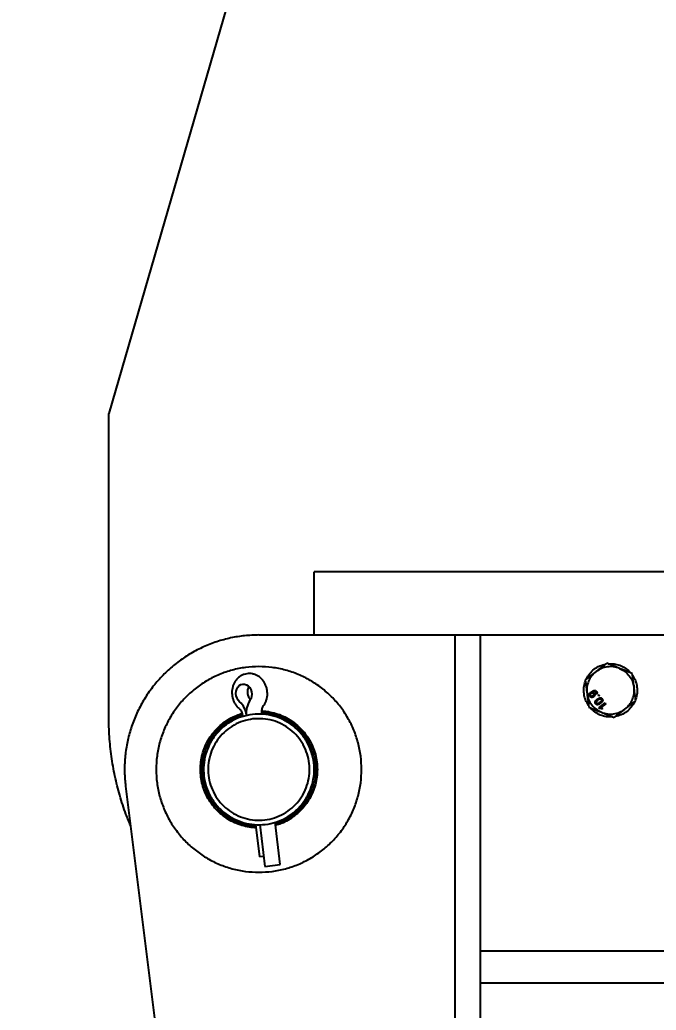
# Model space of a CAD drawing. Header units: millimetres. Extents: x 1293 to 41893, y 1011 to 26911.
# Drawn here: x 31437 to 31705.4, y 6903.9 to 7321.4 of the extents above; entities that cross this region are included whole.
import ezdxf

# ---------------------------------------------------------------- set-up
doc = ezdxf.new("R2010")
doc.units = ezdxf.units.MM
doc.header["$LTSCALE"] = 50
doc.layers.add('CAPA_1', color=7, linetype='Continuous')
doc.layers.add('MAQUINAS', color=11, linetype='Continuous')
doc.styles.add('SLDTEXTSTYLE0', font='TXT', dxfattribs={"width": 0.75})
doc.dimstyles.new('SLDDIMSTYLE0', dxfattribs={"dimtxt": 100, "dimasz": 100, "dimexe": 0, "dimexo": 0.0625, "dimgap": 25, "dimtad": 2, "dimdec": 0, "dimlfac": 1.5, "dimrnd": 1e-09, "dimzin": 12, "dimdsep": 46, "dimtxsty": 'SLDTEXTSTYLE0', "dimsah": 1, "dimcen": 0.09, "dimadec": 0, "dimazin": 3, "dimtfac": 1, "dimtdec": 0, "dimtofl": 0, "dimtmove": 0, "dimatfit": 3, "dimfxl": 1, "dimfrac": 2, "dimtolj": 1, "dimtzin": 12, "dimarcsym": 0})

# ---------------------------------------------------------------- blocks, each defined once
blk = doc.blocks.new('_D_31')
at = {"layer": 'CAPA_1', "transparency": 16777216}
for p, q in [((30433.48, 7043.47), (30433.48, 8732.61)), ((32334.55, 7145.82), (32334.55, 8732.61)), ((32334.55, 8682.61), (30433.48, 8682.61))]:
    blk.add_line(p, q, dxfattribs=at)
for points in [[(30433.48, 8682.61), (30533.48, 8667.22), (30533.48, 8697.99)], [(32334.55, 8682.61), (32234.55, 8697.99), (32234.55, 8667.22)]]:
    blk.add_solid(points, dxfattribs=at)
at = {"layer": 'CAPA_1', "transparency": 16777216, "insert": (31236.24, 8811.51), "char_height": 100, "attachment_point": 1, "style": 'SLDTEXTSTYLE0'}
blk.add_mtext('2852', dxfattribs=at)
blk = doc.blocks.new('_D_32')
at = {"layer": 'CAPA_1', "transparency": 16777216}
for p, q in [((32331.13, 7145.73), (32262.39, 8422.58)), ((32265.08, 8372.66), (30364, 8270.3)), ((30430.06, 7043.38), (30361.32, 8320.23))]:
    blk.add_line(p, q, dxfattribs=at)
for points in [[(32265.08, 8372.66), (32164.39, 8382.64), (32166.05, 8351.92)], [(30364, 8270.3), (30464.69, 8260.32), (30463.03, 8291.04)]]:
    blk.add_solid(points, dxfattribs=at)
at = {"layer": 'CAPA_1', "transparency": 16777216, "insert": (31160.05, 8442.25), "char_height": 100, "attachment_point": 1, "rotation": 3.0819, "style": 'SLDTEXTSTYLE0'}
blk.add_mtext('2856', dxfattribs=at)
blk = doc.blocks.new('_D_36')
at = {"layer": 'CAPA_1', "transparency": 16777216}
for p, q in [((30433.48, 6916.47), (30433.48, 4682.7)), ((31494.97, 5040.86), (31494.97, 4682.7)), ((30433.48, 4732.7), (31494.97, 4732.7))]:
    blk.add_line(p, q, dxfattribs=at)
for points in [[(30433.48, 4732.7), (30533.48, 4717.31), (30533.48, 4748.08)], [(31494.97, 4732.7), (31394.97, 4748.08), (31394.97, 4717.31)]]:
    blk.add_solid(points, dxfattribs=at)
at = {"layer": 'CAPA_1', "transparency": 16777216, "insert": (30816.45, 4861.6), "char_height": 100, "attachment_point": 1, "style": 'SLDTEXTSTYLE0'}
blk.add_mtext('1592', dxfattribs=at)
blk = doc.blocks.new('_D_37')
at = {"layer": 'CAPA_1', "transparency": 16777216}
for p, q in [((32334.55, 7018.82), (32334.55, 4682.7)), ((31494.97, 5040.86), (31494.97, 4682.7)), ((31494.97, 4732.7), (32334.55, 4732.7))]:
    blk.add_line(p, q, dxfattribs=at)
for points in [[(31494.97, 4732.7), (31594.97, 4717.31), (31594.97, 4748.08)], [(32334.55, 4732.7), (32234.55, 4748.08), (32234.55, 4717.31)]]:
    blk.add_solid(points, dxfattribs=at)
at = {"layer": 'CAPA_1', "transparency": 16777216, "insert": (31766.98, 4861.6), "char_height": 100, "attachment_point": 1, "style": 'SLDTEXTSTYLE0'}
blk.add_mtext('1259', dxfattribs=at)

msp = doc.modelspace()

# ---------------------------------------------------------------- linework, layer by layer
at = {"layer": 'MAQUINAS', "linetype": 'Continuous', "lineweight": 25}
for p, q in [((31561.8275329, 7456.7154599), (31474.4941996, 7155.3821266)), ((31474.4941996, 7027.5965814), (31474.4941996, 7155.3821266)), ((31561.1608795, 7062.0487932), (31561.1608795, 7088.7154599)), ((31883.3332096, 7088.7154599), (31561.1608795, 7088.7154599)), ((31537.8275329, 7062.0487932), (31895.8612426, 7062.0487932)), ((31620.4941996, 7062.0487932), (31620.4941996, 6708.7154599)), ((31631.1608663, 7062.0487932), (31631.1608663, 6708.7154599)), ((31694.1633923, 7046.6320498), (31693.8850507, 7046.3469167)), ((31694.3592241, 7046.4290683), (31694.1659422, 7046.2310705)), ((31694.3592241, 7046.4290683), (31694.8077958, 7045.9226404)), ((31678.5599351, 7037.8534672), (31678.4948727, 7037.8007879)), ((31680.1720131, 7036.9310478), (31679.8694275, 7037.2521641)), ((31680.9135932, 7036.6154308), (31681.2614891, 7036.8832268)), ((31681.1813893, 7036.2675348), (31680.9135932, 7036.6154308)), ((31681.5292852, 7036.5353309), (31681.1813893, 7036.2675348)), ((31681.2614891, 7036.8832268), (31681.5292852, 7036.5353309)), ((31681.2258615, 7031.3154581), (31683.9394498, 7033.4042675)), ((31681.3982553, 7031.0915001), (31681.2258615, 7031.3154581)), ((31684.2072459, 7033.0563715), (31682.0926909, 7031.4286736)), ((31682.0926909, 7031.4286736), (31682.9748042, 7031.1104263)), ((31682.9748042, 7031.1104263), (31682.6540876, 7030.8635518)), ((31683.9394498, 7033.4042675), (31684.2072459, 7033.0563715)), ((31530.9255504, 7028.0513022), (31530.9736516, 7027.6531368)), ((31532.6034647, 7028.2540061), (31532.6188483, 7028.1266654)), ((31539.182068, 7028.6328397), (31539.1325461, 7029.0427654)), ((31513.8321562, 7005.3351854), (31514.2886862, 7009.970412)), ((31481.5990347, 6998.3488418), (31517.8275332, 6708.7154578)), ((31536.4729979, 6982.1314134), (31538.1216539, 6968.4843979)), ((31538.1715234, 6982.1635046), (31540.3032955, 6964.5174185)), ((31546.8323769, 6965.3061777), (31544.6814143, 6983.1111163)), ((31539.7995682, 6968.6871018), (31538.1216539, 6968.4843979)), ((31540.3032955, 6964.5174185), (31546.8323769, 6965.3061777)), ((31917.8275501, 6928.7154599), (31631.1608663, 6928.7154599)), ((31631.1608663, 6915.3821266), (32126.2841045, 6915.3821266))]:
    msp.add_line(p, q, dxfattribs=at)
at = {"layer": 'MAQUINAS', "linetype": 'Continuous', "lineweight": 25, "flags": 128}
msp.add_lwpolyline([(31529.7194466, 7033.8953314), (31529.0936697, 7034.5678251), (31528.6097948, 7035.3977454), (31528.2961669, 7036.336476), (31528.1711582, 7037.3290265), (31528.2420917, 7038.3172539), (31528.5048121, 7039.2432683), (31528.9439293, 7040.0528244), (31529.5337202, 7040.6984988), (31530.2396351, 7041.1424682), (31531.0203219, 7041.3587251), (31531.8300483, 7041.3346013), (31532.6213812, 7041.0715101), (31533.3479645, 7040.584863), (31533.9672355, 7039.9031677), (31534.4429175, 7039.0663575), (31534.7471455, 7038.1234523), (31534.8620978, 7037.1296869), (31534.7810407, 7036.1432756), (31534.5087224, 7035.2220018), (31534.0610952, 7034.4198332)], dxfattribs=at)
at = {"layer": 'MAQUINAS', "linetype": 'Continuous', "lineweight": 25}
for centre, radius, start, end in [((31537.8334946, 7038.0184188), 4.8246181, 151.232365097, 222.544344267), ((31523.8794604, 7027.35189), 8.7705224, 5.903755939, 48.251259905), ((31541.2913182, 7029.4553656), 8.7705224, 145.525449459, 187.872953426)]:
    msp.add_arc(centre, radius, start, end, dxfattribs=at)
for points in [[(31537.8275329, 7062.0487932), (31535.8262164, 7061.9875241), (31531.8235833, 7061.864986), (31525.8869702, 7060.8774118), (31520.0842747, 7059.3130678), (31514.4805761, 7057.1316427), (31509.1387219, 7054.3731045), (31504.1186232, 7051.0642373), (31499.4765807, 7047.243264), (31495.2646622, 7042.9527408), (31491.5300848, 7038.2408645), (31488.3148121, 7033.1604691), (31485.6546089, 7027.7685018), (31483.5804145, 7022.1255719), (31482.1113701, 7016.2944518), (31481.2793342, 7010.3424636), (31481.0362297, 7004.3291801), (31481.411433, 7000.3422879), (31481.5990347, 6998.3488418)], [(31581.1608663, 7005.3821266), (31581.0893166, 7003.4913563), (31580.9462173, 6999.7098158), (31579.795126, 6994.1345598), (31577.979191, 6988.7517528), (31575.4619861, 6983.6534961), (31572.3046673, 6978.9270223), (31568.556411, 6974.6532026), (31564.2826495, 6970.9051634), (31559.5561601, 6967.7470346), (31554.4579076, 6965.2328526), (31549.0750995, 6963.4056358), (31543.4998438, 6962.2966485), (31537.8275329, 6961.9248656), (31532.1552221, 6962.2966485), (31526.5799661, 6963.4056358), (31521.1971591, 6965.2328526), (31516.0989025, 6967.7470346), (31511.3724287, 6970.9051634), (31507.098609, 6974.6532026), (31503.3505698, 6978.9270223), (31500.192441, 6983.6534961), (31497.678259, 6988.7517528), (31495.8510422, 6994.1345598), (31494.7420549, 6999.7098158), (31494.370272, 7005.3821266), (31494.7420549, 7011.0544373), (31495.8510422, 7016.6296933), (31497.678259, 7022.0125003), (31500.192441, 7027.110757), (31503.3505698, 7031.8372308), (31507.098609, 7036.1110505), (31511.3724287, 7039.8590897), (31516.0989025, 7043.0172185), (31521.1971591, 7045.5314005), (31526.5799661, 7047.3586173), (31532.1552221, 7048.4676046), (31537.8275329, 7048.8393875), (31543.4998438, 7048.4676046), (31549.0750995, 7047.3586173), (31554.4579076, 7045.5314005), (31559.5561601, 7043.0172185), (31564.2826495, 7039.8590897), (31568.556411, 7036.1110505), (31572.3046673, 7031.8372308), (31575.4619861, 7027.110757), (31577.979191, 7022.0125003), (31579.795126, 7016.6296933), (31580.9462173, 7011.0544373), (31581.0893166, 7007.2728968), (31581.1608663, 7005.3821266)], [(31675.9655797, 7043.4870766), (31676.4009057, 7044.2720217), (31677.2715577, 7045.8419117), (31679.2375012, 7047.709679), (31681.5461099, 7049.1322872), (31683.2865112, 7049.5722793), (31684.1567119, 7049.7922754)], [(31689.9735871, 7047.9600957), (31689.1411538, 7048.2320278), (31687.4762873, 7048.7758921), (31684.8271708, 7048.7276917), (31682.2578119, 7048.0807478), (31680.7933678, 7047.1200332), (31680.0611458, 7046.639676)], [(31685.1955729, 7049.9306603), (31686.019747, 7049.9495118), (31687.6680954, 7049.9872147), (31690.0740451, 7049.3540385), (31692.3168334, 7048.2772811), (31693.5478727, 7047.1804602), (31694.1633923, 7046.6320498)], [(31689.9735871, 7047.9600957), (31690.7556997, 7047.5661514), (31692.3199249, 7046.7782629), (31694.1648742, 7044.8766048), (31695.5311753, 7042.6065028), (31695.8926082, 7040.892754), (31696.0733247, 7040.0358796)], [(31680.0611458, 7046.639676), (31679.409429, 7046.0547337), (31678.1059955, 7044.8848492), (31676.82318, 7042.5665468), (31676.0987704, 7040.0179447), (31676.1985516, 7038.2693417), (31676.2484422, 7037.3950402)], [(31695.3908766, 7045.1590435), (31695.8529959, 7044.3895676), (31696.7772346, 7042.8506158), (31697.4117967, 7040.2141752), (31697.4895073, 7037.5035573), (31697.000351, 7035.7763295), (31696.7557728, 7034.9127156)], [(31676.9308902, 7032.2718762), (31676.4687709, 7033.0413521), (31675.5445322, 7034.5803039), (31674.9099701, 7037.2167446), (31674.8322595, 7039.9273625), (31675.3214159, 7041.6545903), (31675.5659941, 7042.5182042)], [(31692.2606211, 7030.7912438), (31692.9123378, 7031.376186), (31694.2157714, 7032.5460706), (31695.4985869, 7034.864373), (31696.2229964, 7037.412975), (31696.1232153, 7039.1615781), (31696.0733247, 7040.0358796)], [(31676.2484422, 7037.3950402), (31676.4291586, 7036.5381658), (31676.7905916, 7034.8244169), (31678.1568926, 7032.5543149), (31680.001842, 7030.6526568), (31681.5660672, 7029.8647683), (31682.3481798, 7029.4708241)], [(31687.126194, 7027.5002595), (31686.2287486, 7027.4847904), (31684.4338579, 7027.4538521), (31681.8333523, 7028.2225255), (31679.4470331, 7029.5105351), (31678.1957881, 7030.7977708), (31677.5701656, 7031.4413887)], [(31682.3481798, 7029.4708241), (31683.180613, 7029.1988919), (31684.8454795, 7028.6550276), (31687.4945961, 7028.703228), (31690.063955, 7029.350172), (31691.528399, 7030.3108865), (31692.2606211, 7030.7912438)], [(31696.3561872, 7033.9438431), (31695.9208611, 7033.1588981), (31695.0502091, 7031.589008), (31693.0842656, 7029.7212408), (31690.775657, 7028.2986325), (31689.0352556, 7027.8586405), (31688.165055, 7027.6386444)], [(31535.1022259, 7028.555757), (31536.6290667, 7028.6478808), (31539.6827483, 7028.8321286), (31544.2200386, 7027.9687077), (31548.5041491, 7026.3012358), (31552.3799781, 7023.812722), (31555.6960249, 7020.6205213), (31558.3255402, 7016.8414875), (31560.1672898, 7012.6224066), (31561.1505455, 7008.1249974), (31561.2375081, 7003.522205), (31560.4248393, 6998.9908819), (31558.7437684, 6994.7051724), (31556.2588984, 6990.8297719), (31553.0657213, 6987.5136103), (31549.2869492, 6984.8841258), (31545.0677982, 6983.0423679), (31540.5704078, 6982.0591144), (31535.9676103, 6981.9721512), (31531.4362886, 6982.7848202), (31527.1505788, 6984.4658911), (31523.2751783, 6986.9507611), (31519.9590167, 6990.1439382), (31517.3295322, 6993.92271), (31515.4877742, 6998.1418624), (31514.5045213, 7002.6392477), (31514.4175559, 7007.242064), (31515.2302331, 7011.7733156), (31516.9112732, 7016.0592871), (31519.3962581, 7019.9337111), (31522.5890066, 7023.2535166), (31526.369378, 7025.8694022), (31530.5825604, 7027.7619119), (31533.5956708, 7028.2911419), (31535.1022259, 7028.555757)], [(31535.3270055, 7026.6444281), (31536.7279145, 7026.7289538), (31539.5297327, 7026.898005), (31543.6927937, 7026.1057979), (31547.6235567, 7024.5758568), (31551.1797127, 7022.2925921), (31554.2222565, 7019.3636796), (31556.6348931, 7015.8963354), (31558.3247377, 7012.0252384), (31559.2268959, 7007.8987693), (31559.3066859, 7003.6756087), (31558.5610449, 6999.5180229), (31557.0186264, 6995.5857928), (31554.738705, 6992.0300299), (31551.8088967, 6988.9873807), (31548.3417925, 6986.5747724), (31544.4706312, 6984.8849201), (31540.3441793, 6983.982764), (31536.1210141, 6983.9029735), (31531.9634295, 6984.6486147), (31528.0311991, 6986.1910331), (31524.4754363, 6988.4709545), (31521.4327871, 6991.4007628), (31519.0201788, 6994.8678667), (31517.3303264, 6998.7390293), (31516.4281709, 7002.8654765), (31516.3483782, 7007.088659), (31517.094027, 7011.2461793), (31518.6364172, 7015.1786497), (31520.916444, 7018.7335167), (31523.8458591, 7021.7795092), (31527.3144307, 7024.1796402), (31531.1801157, 7025.9160583), (31533.9447089, 7026.4016382), (31535.3270055, 7026.6444281)]]:
    msp.add_open_spline(points, degree=3, dxfattribs=at)
for points, knots in [([(31684.6361941, 7050.1613611), (31683.8365324, 7049.5458143), (31682.335584, 7048.3904456), (31680.7854251, 7047.1971966), (31680.0611458, 7046.639676)], [0, 0, 0, 0, 0.5327709195, 1, 1, 1, 1]), ([(31689.9735871, 7047.9600957), (31689.1286204, 7048.3085797), (31687.320157, 7049.0544322), (31685.5691041, 7049.7766073), (31684.6361941, 7050.1613611)], [0, 0, 0, 0, 0.4672290805, 1, 1, 1, 1]), ([(31695.31098, 7045.7588302), (31694.37807, 7046.1435841), (31692.6270171, 7046.8657592), (31690.8185537, 7047.6116117), (31689.9735871, 7047.9600957)], [0, 0, 0, 0, 0.5327709195, 1, 1, 1, 1]), ([(31539.8167386, 7032.2967585), (31539.9892516, 7032.5381366), (31540.4032386, 7033.1173822), (31540.8749635, 7034.1651882), (31541.2458569, 7035.3944358), (31541.4308599, 7036.6931434), (31541.4283634, 7038.0241468), (31541.2319975, 7039.3549244), (31540.842237, 7040.649859), (31540.2634805, 7041.8730452), (31539.5059585, 7042.9876568), (31538.5872555, 7043.957181), (31537.53379, 7044.7481383), (31536.38017, 7045.3341808), (31535.1660229, 7045.6994234), (31533.931497, 7045.8392539), (31532.7134704, 7045.7585204), (31531.5440805, 7045.4685489), (31530.4500704, 7044.9844731), (31529.453261, 7044.3230226), (31528.5716612, 7043.5009221), (31527.8213907, 7042.5350156), (31527.2181334, 7041.443686), (31526.7763816, 7040.2484461), (31526.5147328, 7038.9912995), (31526.4498735, 7038.0208985), (31526.4661923, 7037.4861665), (31526.4695672, 7037.3755784)], [0, 0, 0, 0, 0.029321701, 0.0703645667, 0.1120254765, 0.1542422518, 0.1969225423, 0.2399885845, 0.2833876662, 0.3270557226, 0.3708821901, 0.4146647004, 0.4581268406, 0.5009944897, 0.5430869103, 0.5843646038, 0.6249210791, 0.6649456981, 0.7046353906, 0.7442432752, 0.7840372518, 0.8242440142, 0.8650164931, 0.9064119342, 0.9483971837, 0.9893280046, 1, 1, 1, 1]), ([(31680.0611458, 7046.639676), (31679.3368665, 7046.0821554), (31677.7867076, 7044.8889064), (31676.2857592, 7043.7335377), (31675.4860975, 7043.1179908)], [0, 0, 0, 0, 0.4672290805, 1, 1, 1, 1]), ([(31675.4860975, 7043.1179908), (31675.6193459, 7042.1176901), (31675.8694503, 7040.2401463), (31676.1277548, 7038.3010448), (31676.2484422, 7037.3950402)], [0, 0, 0, 0, 0.5327709195, 1, 1, 1, 1]), ([(31696.0733247, 7040.0358796), (31695.9526373, 7040.9418842), (31695.6943329, 7042.8809857), (31695.4442284, 7044.7585295), (31695.31098, 7045.7588302)], [0, 0, 0, 0, 0.4672290805, 1, 1, 1, 1]), ([(31696.8356694, 7034.3129289), (31696.702421, 7035.3132297), (31696.4523165, 7037.1907735), (31696.194012, 7039.129875), (31696.0733247, 7040.0358796)], [0, 0, 0, 0, 0.5327709195, 1, 1, 1, 1]), ([(31526.4695672, 7037.3755784), (31526.4901416, 7037.0825574), (31526.5421395, 7036.3420024), (31526.7996335, 7035.1709497), (31527.2691847, 7033.9014801), (31527.9320962, 7032.7259869), (31528.6706808, 7031.7531908), (31529.2477646, 7031.2580347), (31529.4881337, 7031.0517905)], [0, 0, 0, 0, 0.1209696344, 0.3057279279, 0.4917860726, 0.6788306193, 0.8662253803, 1, 1, 1, 1]), ([(31676.2484422, 7037.3950402), (31676.3691295, 7036.4890356), (31676.627434, 7034.5499341), (31676.8775384, 7032.6723903), (31677.0107868, 7031.6720896)], [0, 0, 0, 0, 0.4672290805, 1, 1, 1, 1]), ([(31677.5060067, 7036.1479501), (31677.4535889, 7036.2268855), (31677.348769, 7036.3847325), (31677.2793137, 7036.6636149), (31677.2780621, 7036.9486959), (31677.3817383, 7037.3151492), (31677.6689771, 7037.7034751), (31677.9621528, 7037.9395451), (31678.1091182, 7038.0578842)], [0, 0, 0, 0, 0.1250635897, 0.2500895576, 0.3751100052, 0.5001693996, 0.7494409524, 1, 1, 1, 1]), ([(31679.046931, 7036.0096022), (31678.9257334, 7035.9288662), (31678.7431365, 7035.8072291), (31678.459175, 7035.739895), (31678.2402598, 7035.7337186), (31678.0268007, 7035.7728245), (31677.7554019, 7035.8818304), (31677.6059256, 7036.0413306), (31677.5060067, 7036.1479501)], [0, 0, 0, 0, 0.2498688585, 0.3764535287, 0.5003476657, 0.6272386366, 0.7508240847, 1, 1, 1, 1]), ([(31677.7781068, 7036.4422381), (31677.7291289, 7036.5203808), (31677.6559349, 7036.6371595), (31677.6362508, 7036.8209343), (31677.6536472, 7036.9569776), (31677.6995341, 7037.0874488), (31677.7940955, 7037.2451789), (31677.898662, 7037.3353907), (31677.9681365, 7037.3953279)], [0, 0, 0, 0, 0.2490168506, 0.3721383925, 0.4993654558, 0.6235619335, 0.7498926933, 1, 1, 1, 1]), ([(31678.7976169, 7036.3717248), (31678.717867, 7036.318369), (31678.5585771, 7036.2117981), (31678.3132659, 7036.1743536), (31678.1243555, 7036.2004762), (31677.9434034, 7036.2685659), (31677.8446072, 7036.3723682), (31677.7781068, 7036.4422381)], [0, 0, 0, 0, 0.2502503989, 0.4998417518, 0.6295762976, 0.7506653539, 1, 1, 1, 1]), ([(31677.9681365, 7037.3953279), (31678.0438873, 7037.4464693), (31678.1585005, 7037.523848), (31678.335341, 7037.5722525), (31678.4730585, 7037.5788229), (31678.6068901, 7037.5550651), (31678.7769739, 7037.4851581), (31678.8703806, 7037.3845574), (31678.9328583, 7037.3172678)], [0, 0, 0, 0, 0.2499764907, 0.3782221672, 0.5003423322, 0.6274524307, 0.7508110927, 1, 1, 1, 1]), ([(31678.1091182, 7038.0578842), (31678.2754774, 7038.1792226), (31678.6076305, 7038.4214871), (31679.0917549, 7038.628789), (31679.5060115, 7038.6620706), (31679.811101, 7038.5974325), (31680.085925, 7038.4490086), (31680.2224813, 7038.2938559), (31680.2907882, 7038.216247)], [0, 0, 0, 0, 0.2504849429, 0.5001185141, 0.6278991852, 0.7500923696, 0.8749936752, 1, 1, 1, 1]), ([(31678.4948727, 7037.8007879), (31678.5733721, 7037.8038489), (31678.7308639, 7037.8099902), (31678.9591547, 7037.7418339), (31679.1701822, 7037.6294985), (31679.2751782, 7037.5112678), (31679.3275588, 7037.4522847)], [0, 0, 0, 0, 0.2489431767, 0.4994502946, 0.7502849385, 1, 1, 1, 1]), ([(31679.9638736, 7037.9931689), (31679.9196635, 7038.0424163), (31679.8312802, 7038.1408698), (31679.6504703, 7038.2294553), (31679.4520745, 7038.2601476), (31679.0629032, 7038.1730658), (31678.7833896, 7037.9954559), (31678.5599351, 7037.8534672)], [0, 0, 0, 0, 0.1252073258, 0.2503100191, 0.3753386279, 0.5006201474, 1, 1, 1, 1]), ([(31678.9328583, 7037.3172678), (31678.9824024, 7037.2415892), (31679.0566331, 7037.1282017), (31679.089354, 7036.9498681), (31679.0832615, 7036.8150684), (31679.0480893, 7036.6842398), (31678.9662836, 7036.5227154), (31678.864935, 7036.431988), (31678.7976169, 7036.3717248)], [0, 0, 0, 0, 0.2495205461, 0.3738507837, 0.4998887841, 0.6240955932, 0.7503154422, 1, 1, 1, 1]), ([(31679.3275588, 7037.4522847), (31679.3664168, 7037.3956238), (31679.4441065, 7037.2823404), (31679.5091939, 7037.0859561), (31679.5304558, 7036.8804736), (31679.5064989, 7036.6754389), (31679.442249, 7036.4782616), (31679.3063968, 7036.2375799), (31679.1505088, 7036.10061), (31679.046931, 7036.0096022)], [0, 0, 0, 0, 0.1250740585, 0.2500636243, 0.3732612247, 0.5001992382, 0.6242961009, 0.7503685137, 1, 1, 1, 1]), ([(31679.8868812, 7033.0549378), (31679.8326734, 7033.1355997), (31679.7243023, 7033.2968571), (31679.6504925, 7033.5835032), (31679.674206, 7033.8782021), (31679.9217364, 7034.4099303), (31680.2946599, 7034.7286315), (31680.5926671, 7034.983309)], [0, 0, 0, 0, 0.12537334802, 0.25064373861, 0.37569751501, 0.50111317472, 1, 1, 1, 1]), ([(31679.8694275, 7037.2521641), (31679.9185312, 7037.310527), (31680.0072126, 7037.4159304), (31680.0734251, 7037.5785616), (31680.0817105, 7037.7096435), (31680.0625838, 7037.8118384), (31680.0240539, 7037.9088505), (31679.9839328, 7037.965064), (31679.9638736, 7037.9931689)], [0, 0, 0, 0, 0.27647679929, 0.49931795983, 0.62371842821, 0.74949618787, 0.87475616277, 1, 1, 1, 1]), ([(31680.2029165, 7033.2921492), (31680.1654071, 7033.3517084), (31680.0903899, 7033.4708242), (31680.0791177, 7033.6861021), (31680.130704, 7033.8909713), (31680.3630056, 7034.2436878), (31680.6387845, 7034.4608618), (31680.859376, 7034.6345762)], [0, 0, 0, 0, 0.1247447425, 0.2494837578, 0.3744708184, 0.4996480989, 1, 1, 1, 1]), ([(31680.2907882, 7038.216247), (31680.3567709, 7038.1158902), (31680.4559905, 7037.9649819), (31680.5066742, 7037.729472), (31680.5070195, 7037.490879), (31680.4117147, 7037.1980538), (31680.2519977, 7037.0201434), (31680.1720131, 7036.9310478)], [0, 0, 0, 0, 0.2498594906, 0.3757183909, 0.500481002, 0.7498462328, 1, 1, 1, 1]), ([(31680.5926671, 7034.983309), (31680.7491347, 7035.0972866), (31681.0616925, 7035.3249667), (31681.5090704, 7035.5282976), (31681.8952663, 7035.582072), (31682.1862684, 7035.5356546), (31682.4446946, 7035.3906371), (31682.5716975, 7035.2439432), (31682.6352591, 7035.1705268)], [0, 0, 0, 0, 0.2504758129, 0.5003473544, 0.6257683408, 0.7501761831, 0.8749696966, 1, 1, 1, 1]), ([(31680.859376, 7034.6345762), (31681.0830202, 7034.8024755), (31681.3626205, 7035.0123835), (31681.7611611, 7035.1497132), (31681.9717947, 7035.1450082), (31682.1766729, 7035.0816158), (31682.2736734, 7034.9801975), (31682.3221527, 7034.9295103)], [0, 0, 0, 0, 0.5004095025, 0.6256126137, 0.7505796735, 0.875343692, 1, 1, 1, 1]), ([(31682.3221527, 7034.9295103), (31682.3591234, 7034.8697655), (31682.4330853, 7034.750243), (31682.440319, 7034.5357679), (31682.3924831, 7034.3305919), (31682.1563386, 7033.9808895), (31681.8821084, 7033.7642047), (31681.6627642, 7033.5908884)], [0, 0, 0, 0, 0.1246963828, 0.2494616582, 0.3744323466, 0.4996371137, 1, 1, 1, 1]), ([(31682.6352591, 7035.1705268), (31682.7142409, 7035.048564), (31682.832865, 7034.8653863), (31682.864281, 7034.6127745), (31682.860433, 7034.4691549), (31682.8470406, 7034.3984921), (31682.8403445, 7034.3631613)], [0, 0, 0, 0, 0.4987953461, 0.7491482596, 0.8745764119, 1, 1, 1, 1]), ([(31529.4749909, 7031.0331515), (31529.5383923, 7030.9766698), (31529.7457046, 7030.7919842), (31530.1023441, 7030.3626998), (31530.4840887, 7029.6917574), (31530.7826542, 7028.9082525), (31530.8777329, 7028.3380639), (31530.9255504, 7028.0513022)], [0, 0, 0, 0, 0.1006128316, 0.3289871891, 0.5530253435, 0.7752056204, 1, 1, 1, 1]), ([(31539.1325461, 7029.0427654), (31539.1196864, 7029.1719319), (31539.0786215, 7029.5844012), (31539.1006196, 7030.2800114), (31539.2462977, 7031.0650808), (31539.5002335, 7031.7707402), (31539.7184183, 7032.1091909), (31539.831281, 7032.2842646)], [0, 0, 0, 0, 0.1006892608, 0.3215323994, 0.5423316166, 0.7632573166, 1, 1, 1, 1]), ([(31677.0107868, 7031.6720896), (31677.9436969, 7031.2873357), (31679.6947497, 7030.5651606), (31681.5032131, 7029.8193081), (31682.3481798, 7029.4708241)], [0, 0, 0, 0, 0.5327709195, 1, 1, 1, 1]), ([(31681.9316475, 7033.2438293), (31681.7749826, 7033.1298529), (31681.4620392, 7032.9021812), (31681.0106815, 7032.6957118), (31680.6231622, 7032.6438006), (31680.3329887, 7032.6931), (31680.0779278, 7032.834921), (31679.9506055, 7032.9815504), (31679.8868812, 7033.0549378)], [0, 0, 0, 0, 0.2504817087, 0.5003455958, 0.6317049056, 0.7502211388, 0.8749866995, 1, 1, 1, 1]), ([(31680.6666619, 7033.0743107), (31680.622165, 7033.0759205), (31680.5332001, 7033.0791392), (31680.4051857, 7033.1205386), (31680.2901412, 7033.1909418), (31680.2319949, 7033.2584093), (31680.2029165, 7033.2921492)], [0, 0, 0, 0, 0.2501584562, 0.5001555724, 0.7500324303, 1, 1, 1, 1]), ([(31681.6627642, 7033.5908884), (31681.5100251, 7033.4796784), (31681.2809295, 7033.3128729), (31680.9452486, 7033.1319963), (31680.7594425, 7033.0935223), (31680.6666619, 7033.0743107)], [0, 0, 0, 0, 0.5003723119, 0.7505151407, 1, 1, 1, 1]), ([(31682.6540876, 7030.8635518), (31682.4532079, 7030.9500991), (31682.0521431, 7031.1228943), (31681.6159661, 7031.1019528), (31681.3982553, 7031.0915001)], [0, 0, 0, 0, 0.5008657323, 1, 1, 1, 1]), ([(31682.8403445, 7034.3631613), (31682.795739, 7034.2492345), (31682.7064629, 7034.0212147), (31682.4011622, 7033.6340317), (31682.1194453, 7033.3999036), (31681.9316475, 7033.2438293)], [0, 0, 0, 0, 0.249753552, 0.49987147299, 1, 1, 1, 1]), ([(31687.6855728, 7027.2695586), (31688.4852344, 7027.8851055), (31689.9861828, 7029.0404742), (31691.5363417, 7030.2337232), (31692.2606211, 7030.7912438)], [0, 0, 0, 0, 0.5327709195, 1, 1, 1, 1]), ([(31692.2606211, 7030.7912438), (31692.9849004, 7031.3487644), (31694.5350593, 7032.5420134), (31696.0360077, 7033.6973821), (31696.8356694, 7034.3129289)], [0, 0, 0, 0, 0.4672290805, 1, 1, 1, 1]), ([(31483.676324, 6981.7416852), (31483.0171395, 6983.3184233), (31481.2790448, 6987.4758632), (31479.0783024, 6994.4488016), (31477.0231802, 7002.5868402), (31475.5768725, 7010.8567055), (31474.6633715, 7019.2058201), (31474.5505902, 7024.799661), (31474.4941996, 7027.5965814)], [0, 0, 0, 0, 0.1088888865, 0.2871111092, 0.4653333319, 0.6435555546, 0.8217777773, 1, 1, 1, 1]), ([(31536.6346094, 6980.7936482), (31535.9575177, 6980.8232858), (31534.2047999, 6980.9000056), (31531.4256831, 6981.498779), (31528.3608487, 6982.5249871), (31525.4589718, 6983.9598613), (31522.7684618, 6985.7565674), (31520.3356871, 6987.8903341), (31518.2021838, 6990.323052), (31516.4044808, 6993.0135256), (31514.9733308, 6995.915605), (31513.9332229, 6998.9796657), (31513.3019531, 7002.1532727), (31513.0903229, 7005.3821264), (31513.3019529, 7008.6109812), (31513.9332238, 7011.7845847), (31514.9733273, 7014.8486582), (31516.4044936, 7017.7506899), (31518.202136, 7020.4413414), (31520.3358656, 7022.8733952), (31522.7677955, 7025.0096408), (31525.4614586, 7026.7970952), (31528.1269908, 7028.1523169), (31529.9429157, 7028.7200906), (31530.731085, 7028.9665224)], [0, 0, 0, 0, 0.0294202297, 0.0761571296, 0.1228940295, 0.1696309294, 0.2163678292, 0.2631047291, 0.309841629, 0.3565785289, 0.4033154287, 0.4500523286, 0.4967892285, 0.5435261284, 0.5902630283, 0.6369999281, 0.683736828, 0.7304737279, 0.7772106278, 0.8239475276, 0.8706844275, 0.9174213274, 0.9641582273, 1, 1, 1, 1]), ([(31513.8275329, 7005.3821266), (31513.916868, 7006.9528637), (31514.0955382, 7010.0943379), (31515.5224314, 7014.6262877), (31517.741281, 7018.799685), (31520.7460181, 7022.4698451), (31524.4164677, 7025.4370702), (31527.8603198, 7027.4103877), (31530.1324328, 7028.0301346), (31530.8885174, 7028.236366)], [0, 0, 0, 0, 0.15387628516, 0.30775257032, 0.46162885548, 0.61550514064, 0.7693814258, 0.92325771096, 1, 1, 1, 1]), ([(31539.1127415, 7029.9645562), (31539.7589635, 7029.9358924), (31541.4807467, 7029.8595212), (31544.2293225, 7029.2648937), (31547.2942338, 7028.2394216), (31550.1960879, 7026.8043502), (31552.8866122, 7025.0076969), (31555.3193524, 7022.873916), (31557.4529796, 7020.4412019), (31559.2502214, 7017.7507273), (31560.6830922, 7014.8486482), (31561.7167782, 7011.7845873), (31562.3720148, 7008.6109805), (31562.4534713, 7006.4584112), (31562.4941996, 7005.3821266)], [0, 0, 0, 0, 0.0517914151, 0.1379921955, 0.224192976, 0.3103937564, 0.3965945369, 0.4827953173, 0.5689960978, 0.6551968782, 0.7413976587, 0.8275984391, 0.9137992196, 1, 1, 1, 1]), ([(31539.2151244, 7029.2454607), (31540.3192382, 7029.1752016), (31542.9924902, 7029.0050922), (31547.0696129, 7027.6772865), (31551.2475792, 7025.4716279), (31554.9073817, 7022.4605854), (31557.9114683, 7018.8021661), (31560.1435669, 7014.6256229), (31561.5181145, 7010.0945159), (31561.9822531, 7005.382079), (31561.5180708, 7000.6699272), (31560.1437418, 6996.137965), (31557.9108122, 6991.9645579), (31554.9098312, 6988.2944491), (31551.2384371, 6985.3270283), (31547.7902697, 6983.3518377), (31545.5132797, 6982.7310407), (31544.7523913, 6982.5235926)], [0, 0, 0, 0, 0.0495331119, 0.1199283069, 0.1903235019, 0.2607186968, 0.3311138918, 0.4015090868, 0.4719042817, 0.5422994767, 0.6126946717, 0.6830898666, 0.7534850616, 0.8238802566, 0.8942754516, 0.9646706465, 1, 1, 1, 1]), ([(31682.3481798, 7029.4708241), (31683.1931465, 7029.1223401), (31685.0016098, 7028.3764876), (31686.7526627, 7027.6543125), (31687.6855728, 7027.2695586)], [0, 0, 0, 0, 0.4672290805, 1, 1, 1, 1]), ([(31536.5482961, 6981.5081204), (31535.4077571, 6981.5799901), (31532.6979252, 6981.750747), (31528.5853709, 6983.0860725), (31524.4073103, 6985.2928649), (31520.7484718, 6988.3036032), (31517.7406237, 6991.9621051), (31515.5226067, 6996.1386222), (31514.0954944, 7000.669751), (31513.9168534, 7003.8113347), (31513.8275329, 7005.3821266)], [0, 0, 0, 0, 0.0940605064, 0.2234804341, 0.3529003617, 0.4823202894, 0.611740217, 0.7411601447, 0.8705800723, 1, 1, 1, 1]), ([(31562.4941996, 7005.3821266), (31562.4534714, 7004.3058417), (31562.372015, 7002.153272), (31561.7167774, 6998.9796683), (31560.6830954, 6995.9155955), (31559.2502094, 6993.0135611), (31557.4530243, 6990.3229195), (31555.3191853, 6987.8908288), (31552.8872358, 6985.7547211), (31550.1937607, 6983.9667518), (31547.5021343, 6982.6003991), (31545.6587985, 6982.0249336), (31544.8433857, 6981.7703723)], [0, 0, 0, 0, 0.1021110179, 0.2042220358, 0.3063330538, 0.4084440717, 0.5105550896, 0.6126661075, 0.7147771255, 0.8168881434, 0.9189991613, 1, 1, 1, 1])]:
    msp.add_open_spline(points, degree=3, knots=knots, dxfattribs=at)

# ---------------------------------------------------------------- dimensions: what is measured, and where the dimension line sits
at = {"layer": 'CAPA_1'}
dim = msp.add_linear_dim(base=(30433.4775501, 8682.6069618), p1=(32334.5488858, 7082.3240911), p2=(30433.4775501, 6979.9687932), dimstyle='SLDDIMSTYLE0', dxfattribs=at)
dim.commit()
dim.dimension.update_dxf_attribs({"geometry": '_D_31', "text_midpoint": (31384.013218, 8682.6069618), "dimtype": 160})
for base, p1, p2, angle, picture, middle in [((30364.00492, 8270.3018617), (32334.5488858, 7082.3240911), (30433.4775501, 6979.9687932), 3.081877853, '_D_32', (31314.5405879, 8321.4795107)), ((32334.5488858, 4732.6981266), (31494.9728899, 5104.3581266), (32334.5488858, 7082.3240911), 0, '_D_37', (31914.7608879, 4732.6981266)), ((31494.9728899, 4732.6981266), (30433.4775501, 6979.9687932), (31494.9728899, 5104.3581266), 0, '_D_36', (30964.22522, 4732.6981266))]:
    dim = msp.add_linear_dim(base=base, p1=p1, p2=p2, angle=angle, dimstyle='SLDDIMSTYLE0', dxfattribs=at)
    dim.commit()
    dim.dimension.update_dxf_attribs({"geometry": picture, "text_midpoint": middle, "dimtype": 160})

doc.saveas('drawing.dxf')
